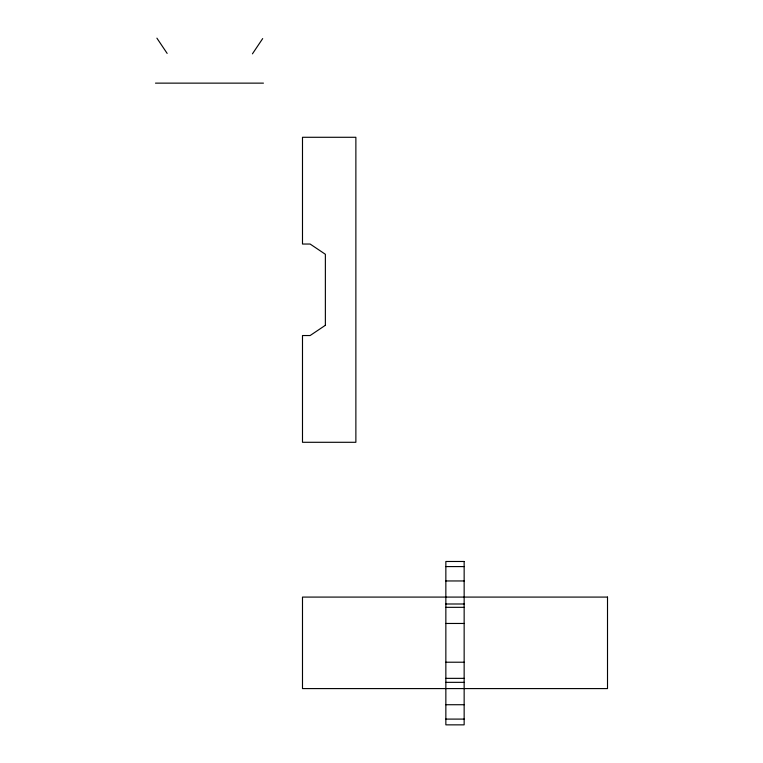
<?xml version="1.0" encoding="UTF-8"?>
<svg xmlns="http://www.w3.org/2000/svg" width="763" height="763" viewBox="0 0 763 763"><rect width="100%" height="100%" fill="white"/><g stroke="black" fill="none" stroke-linecap="round" stroke-linejoin="round"><path stroke-width="1.14" d="M252.439 53.839L262.682 38.589M155.49 83.138L263.445 83.138M445.85 566.585L464.152 566.585M445.85 580.958L464.152 580.958M445.85 603.991L464.152 603.991M445.85 607.329L464.152 607.329M445.85 623.466L464.152 623.466M445.85 662.217L464.152 662.217M445.85 678.355L464.152 678.355M445.85 682.341L464.152 682.341M445.85 704.726L464.152 704.726M445.85 719.099L464.152 719.099M156.901 38.15L167.145 53.4M325.372 325.296L310.121 335.539L302.491 335.539L302.491 442.292L355.873 442.292L355.873 137.283L302.491 137.283L302.491 244.036L310.121 244.036L325.372 254.279L325.372 325.296M464.152 561.482L445.85 561.482L445.85 724.85L464.152 724.85L464.152 561.482M607.51 597.086L302.491 597.086L302.491 688.588L607.51 688.588L607.51 597.086"/></g></svg>
